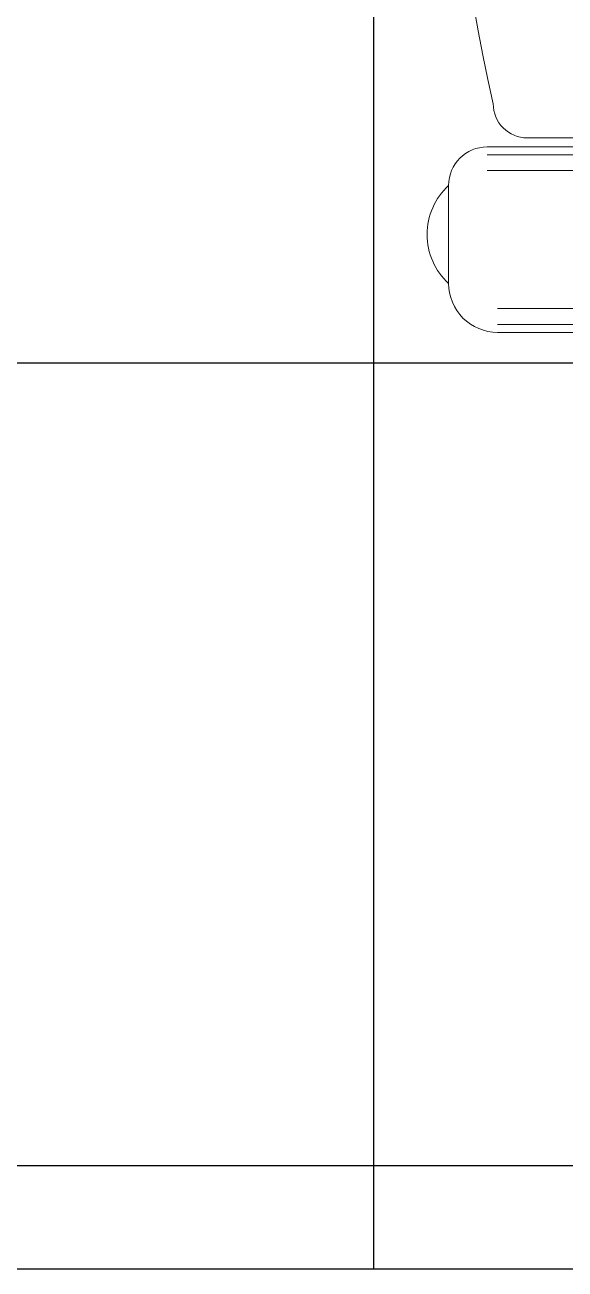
# Model space of a CAD drawing. Header units: inches. Extents: x -246178 to 57169, y -29325 to 19878.
# Drawn here: x 12939 to 13343, y -8477 to -7547 of the extents above; entities that cross this region are included whole.
import ezdxf

# ---------------------------------------------------------------- set-up
doc = ezdxf.new("R2010")
doc.units = ezdxf.units.IN
doc.header["$LTSCALE"] = 25
doc.header["$MEASUREMENT"] = 0
doc.linetypes.add('DASHDOT', pattern=[25.4, 12.7, -6.35, 0, -6.35])
doc.layers.add('00-Ground Floor$0$False Ceiling', color=251, linetype='Continuous')
for name, color, linetype, lineweight in [('00-Ground Floor$0$LOADING', 253, 'Continuous', 5), ('00-Ground Floor$0$Walls', 251, 'Continuous', 5), ('E-LITE-CLNG-CNDT', 6, 'DASHDOT', 35)]:
    doc.layers.add(name, color=color, linetype=linetype, lineweight=lineweight)

# ---------------------------------------------------------------- blocks, each defined once
blk = doc.blocks.new('00-Ground Floor$0$GF21008-P')
at = {"layer": '00-Ground Floor$0$LOADING'}
for p, q in [((0.67107, -0.77123), (0.67107, -0.21699)), ((0.67698, -0.77123), (0.67698, -0.21699)), ((0.6888, -0.77123), (0.6888, -0.21699)), ((0.79197, -0.76339), (0.79197, -0.21699)), ((0.80379, -0.76339), (0.80379, -0.21699)), ((0.8097, -0.76339), (0.8097, -0.21699)), ((0.66431, -0.74126), (0.66431, -0.23119)), ((0.69984, -0.8), (0.77309, -0.8))]:
    blk.add_line(p, q, dxfattribs=at)
for centre, radius, start, end in [((0.63897, -0.74126), 0.02534, 270, 0), ((0.3447, 0.51055), 1.31061, 257.02456, 282.97544), ((0.69984, -0.77123), 0.02877, 180, 270), ((0.77309, -0.76339), 0.03661, 270, 0), ((0.73653, -0.7662), 0.04989, 222.64618, 317.35382)]:
    blk.add_arc(centre, radius, start, end, dxfattribs=at)
blk = doc.blocks.new('00-Ground Floor$0$A$Ce9e1c4c3')
at = {"layer": '00-Ground Floor$0$False Ceiling', "color": 254, "linetype": 'Continuous'}
for p, q in [((-86800, -8477.43), (-86800, -4747.43)), ((-89502.07, -7800), (-85902.07, -7800)), ((-89502.07, -8400), (-85902.07, -8400))]:
    blk.add_line(p, q, dxfattribs=at)
at = {"layer": '00-Ground Floor$0$False Ceiling', "color": 254}
blk.add_line((-85902.07, -8477.43, 0), (-89502.07, -8477.43, 0), dxfattribs=at)
blk = doc.blocks.new('00-Ground Floor')
at = {"layer": '00-Ground Floor$0$Walls'}
blk.add_line((10497.93, -8477.43, 0), (14097.93, -8477.43, 0), dxfattribs=at)
at = {"layer": '00-Ground Floor$0$False Ceiling', "color": 254}
blk.add_blockref('00-Ground Floor$0$A$Ce9e1c4c3', (100000, 0), dxfattribs=at)
at = {"layer": '00-Ground Floor$0$LOADING', "xscale": 1000, "yscale": 1000, "zscale": 1000, "rotation": 269.9999999999998}
blk.add_blockref('00-Ground Floor$0$GF21008-P', (14055.88, -6967.56), dxfattribs=at)

msp = doc.modelspace()

# ---------------------------------------------------------------- block references
at = {"layer": 'E-LITE-CLNG-CNDT'}
msp.add_blockref('00-Ground Floor', (0, 0), dxfattribs=at)

doc.saveas('drawing.dxf')
